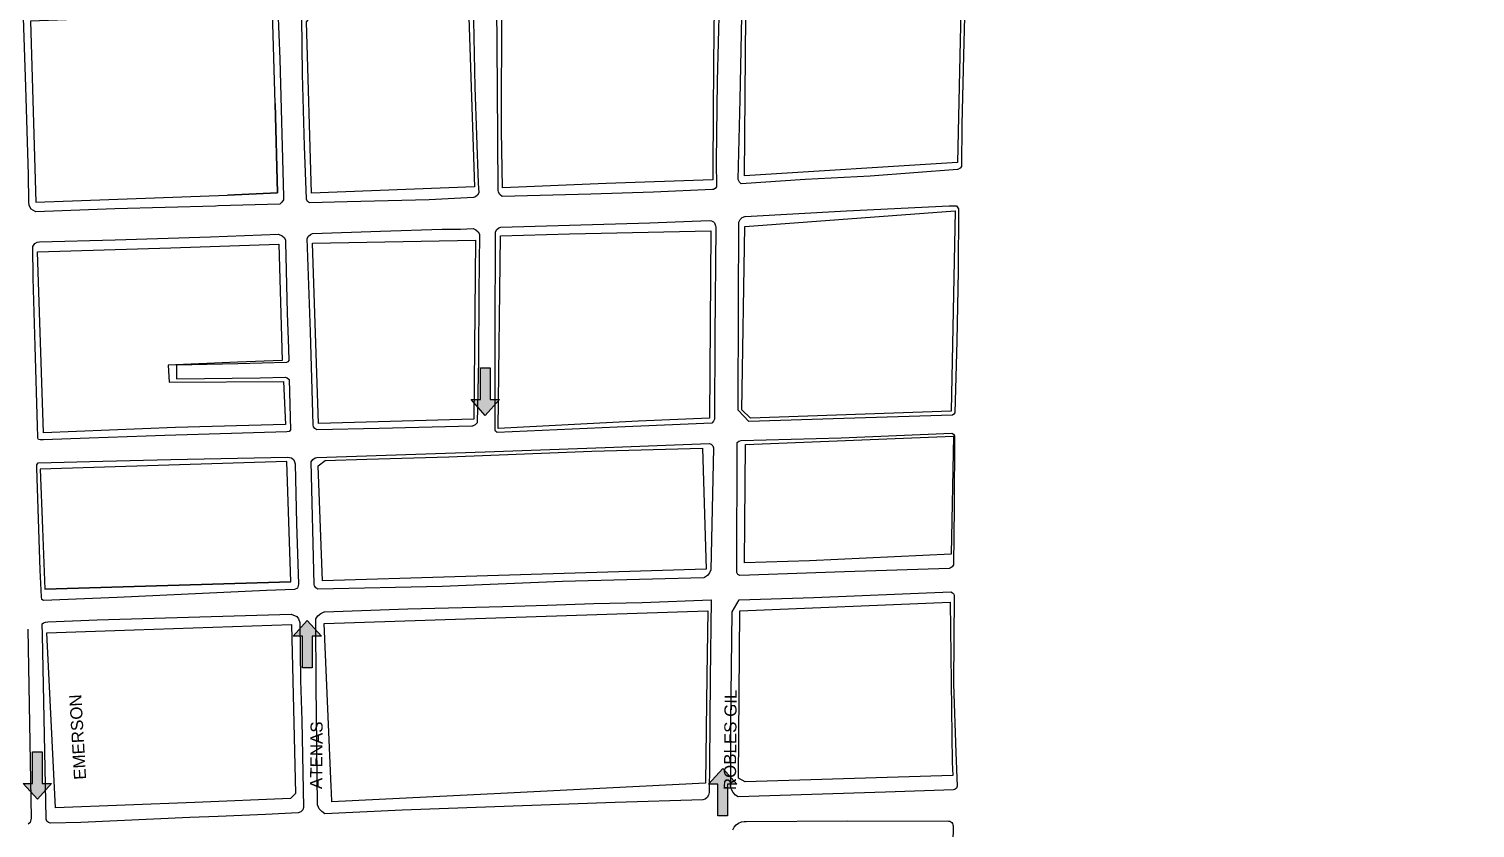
# Model space of a CAD drawing. Header units: metres. Extents: x 668617 to 675126, y 2286318 to 2293677.
# Drawn here: x 674039 to 674637, y 2291350 to 2291680 of the extents above; entities that cross this region are included whole.
import ezdxf

# ---------------------------------------------------------------- set-up
doc = ezdxf.new("R2010")
doc.units = ezdxf.units.M
doc.header["$MEASUREMENT"] = 0
for name, color, linetype in [('0_SENTIDO-VIAL', 30, 'Continuous'), ('DMTG-BANQUETA', 252, 'Continuous'), ('DMTG-MANZANA', 253, 'Continuous'), ('DMTG-NOM-CALLES', 251, 'Continuous'), ('DMTG-TRAZA-BASE', 7, 'Continuous'), ('DMTG_SECCIONES_VIALES', 250, 'Continuous')]:
    doc.layers.add(name, color=color, linetype=linetype)
doc.styles.get("Standard").update_dxf_attribs({"font": 'arial.ttf'})

# ---------------------------------------------------------------- blocks, each defined once
blk = doc.blocks.new('traza_base_proyecto')
at = {"layer": '0_SENTIDO-VIAL'}
for points in [[(2672.85, -1111.31), (2672.85, -1124.38), (2676.77, -1124.38), (2670.89, -1130.92), (2665, -1124.38), (2668.93, -1124.38), (2668.93, -1111.31)], [(2672.85, -1111.31), (2672.85, -1124.38), (2676.77, -1124.38), (2670.89, -1130.92), (2665, -1124.38), (2668.93, -1124.38), (2668.93, -1111.31)], [(2595.39, -1235.18), (2595.39, -1222.1), (2591.47, -1222.1), (2597.35, -1215.57), (2603.23, -1222.1), (2599.31, -1222.1), (2599.31, -1235.18)], [(2595.39, -1235.18), (2595.39, -1222.1), (2591.47, -1222.1), (2597.35, -1215.57), (2603.23, -1222.1), (2599.31, -1222.1), (2599.31, -1235.18)], [(2487.75, -1269.87), (2487.75, -1282.94), (2491.67, -1282.94), (2485.79, -1289.48), (2479.91, -1282.94), (2483.83, -1282.94), (2483.83, -1269.87)], [(2767.08, -1296.35), (2767.08, -1283.28), (2763.16, -1283.28), (2769.04, -1276.74), (2774.92, -1283.28), (2771, -1283.28), (2771, -1296.35)], [(2767.08, -1296.35), (2767.08, -1283.28), (2763.16, -1283.28), (2769.04, -1276.74), (2774.92, -1283.28), (2771, -1283.28), (2771, -1296.35)]]:
    blk.add_hatch(color=256, dxfattribs=at).paths.add_polyline_path(points)
for points in [[(2668.93, -1111.31), (2672.85, -1111.31), (2672.85, -1124.38), (2676.77, -1124.38), (2670.89, -1130.92), (2665, -1124.38), (2668.93, -1124.38)], [(2599.31, -1235.18), (2595.39, -1235.18), (2595.39, -1222.1), (2591.47, -1222.1), (2597.35, -1215.57), (2603.23, -1222.1), (2599.31, -1222.1)], [(2491.67, -1282.94), (2485.79, -1289.48), (2479.91, -1282.94), (2483.83, -1282.94), (2483.83, -1269.87), (2487.75, -1269.87), (2487.75, -1282.94)], [(2771, -1296.35), (2767.08, -1296.35), (2767.08, -1283.28), (2763.16, -1283.28), (2769.04, -1276.74), (2774.92, -1283.28), (2771, -1283.28)]]:
    blk.add_lwpolyline(points, close=True, dxfattribs=at)
at = {"layer": 'DMTG-BANQUETA', "linetype": 'Continuous', "lineweight": 25}
for points in [[(2869.36, -950.16, 0), (2868.57, -982.21, 0), (2867.87, -1010.66, 0), (2867.7, -1028, 0), (2867.1, -1028.78, 0), (2866.25, -1029.26, 0), (2866.06, -1029.31, 0), (2829.99, -1032.07, 0), (2803.05, -1033.42, 0), (2776.66, -1035.25, 0), (2775.91, -1034.57, 0), (2775.49, -1033.66, 0), (2775.44, -1033.41, 0), (2776.28, -1000.42, 0), (2776.89, -966.04, 0)], [(2585.19, -963.28, 0), (2585.94, -983.73, 0), (2587.49, -1040.49, 0), (2587.47, -1041.81, 0), (2586.85, -1042.82, 0), (2586.03, -1043.61, 0), (2560.51, -1044.37, 0), (2559.36, -1044.44, 0), (2517.78, -1045.62, 0), (2485.19, -1046.82, 0), (2483.19, -1045.76, 0), (2482.35, -1044.19, 0), (2482.19, -1042.68, 0), (2482.12, -1031.5, 0), (2480.96, -995.2, 0), (2480.03, -966.62, 0)], [(2481.88, -1219.2, 0), (2483.22, -1297.36, 0), (2482.8, -1299.05, 0), (2482, -1299.74, 0)], [(2773.2, -1302.06, 0), (2773.78, -1300.98, 0), (2774.6, -1300.06, 0), (2775.6, -1299.33, 0), (2776.73, -1298.87, 0), (2777.94, -1298.65, 0), (2778.67, -1298.65, 0), (2820.69, -1298.37, 0), (2862.36, -1298.52, 0), (2862.85, -1298.6, 0), (2863.32, -1298.79, 0), (2863.71, -1299.12, 0), (2864, -1299.52, 0), (2864.19, -1300, 0), (2864.25, -1300.5, 0), (2864.24, -1300.63, 0), (2863.61, -1335.13, 0)]]:
    blk.add_polyline3d(points, dxfattribs=at)
for points in [[(2613.76, -1042.68, 0), (2598.23, -1043.11, 0), (2597.46, -1042.5, 0), (2597, -1041.62, 0), (2596.95, -1041.43, 0), (2596.19, -1019.62, 0), (2595.36, -989.92, 0), (2595.06, -966.52, 0), (2600.03, -961.68, 0), (2632.56, -960.75, 0), (2664.69, -959.59, 0), (2665.41, -960.04, 0), (2665.85, -960.77, 0), (2665.87, -960.86, 0), (2666.61, -995.34, 0), (2667.94, -1034.95, 0), (2668.21, -1038.99, 0), (2667.71, -1039.93, 0), (2666.9, -1040.62, 0), (2666.06, -1040.94, 0), (2647.69, -1041.87, 0)], [(2714.56, -1039.44, 0), (2677.86, -1040.44, 0), (2676.97, -1039.66, 0), (2676.38, -1038.62, 0), (2676.19, -1037.87, 0), (2675.94, -995.69, 0), (2675.65, -961.73, 0), (2676.06, -960.73, 0), (2676.81, -959.94, 0), (2677.79, -959.48, 0), (2677.87, -959.46, 0), (2717.78, -958.5, 0), (2765.48, -957.47, 0), (2766.48, -958.24, 0), (2767.19, -959.29, 0), (2767.54, -960.5, 0), (2767.56, -960.79, 0), (2766.69, -992.76, 0), (2766.32, -1025.93, 0), (2766.49, -1036.44, 0), (2765.97, -1037.16, 0), (2765.19, -1037.57, 0), (2764.8, -1037.62, 0), (2740.39, -1038.68, 0)], [(2819.14, -1132.12, 0), (2779.81, -1133.37, 0), (2775.44, -1128.69, 0), (2775.59, -1085.19, 0), (2775.69, -1051.06, 0), (2776.23, -1050, 0), (2777.12, -1049.19, 0), (2778.22, -1048.7, 0), (2778.35, -1048.67, 0), (2820.23, -1046.37, 0), (2862.58, -1044.37, 0), (2865.63, -1044.29, 0), (2866.44, -1045.58, 0), (2866.35, -1071.12, 0), (2865.85, -1100.29, 0), (2865, -1129.78, 0), (2864.56, -1130.42, 0), (2863.95, -1130.74, 0)], [(2725.4, -1135.77, 0), (2675.79, -1137.92, 0), (2675.13, -1137.37, 0), (2674.94, -1137.07, 0), (2674.94, -1098.53, 0), (2675.06, -1055.07, 0), (2675.63, -1054.12, 0), (2676.5, -1053.47, 0), (2677.39, -1053.17, 0), (2705.73, -1052.25, 0), (2738.94, -1051.37, 0), (2763.44, -1050.37, 0), (2764.38, -1050.46, 0), (2765.23, -1050.94, 0), (2765.62, -1051.37, 0), (2766.1, -1052.62, 0), (2766.19, -1053.16, 0), (2765.81, -1098.04, 0), (2765.57, -1132.49, 0), (2765.28, -1133.33, 0), (2764.66, -1133.97, 0), (2764.48, -1134.07, 0)], [(2543.26, -1110.16, 0), (2543.3, -1115.74, 0), (2577.86, -1115.32, 0), (2588.22, -1115.07, 0), (2588.97, -1115.37, 0), (2589.85, -1116.03, 0), (2590.37, -1136.91, 0), (2589.83, -1137.51, 0), (2588.94, -1137.67, 0), (2538.44, -1139.16, 0), (2530.7, -1139.5, 0), (2507.13, -1140.37, 0), (2488.35, -1141.01, 0), (2486.98, -1141, 0), (2486.26, -1140.87, 0), (2485.97, -1140.37, 0), (2485.94, -1139.78, 0), (2485.86, -1135.37, 0), (2484.85, -1102.24, 0), (2483.97, -1074.17, 0), (2483.94, -1061.12, 0), (2484.73, -1059.87, 0), (2485.63, -1059.33, 0), (2486.65, -1059.2, 0), (2517.94, -1058.33, 0), (2557.39, -1057.12, 0), (2585.39, -1056.06, 0), (2586.95, -1056.76, 0), (2587.9, -1057.52, 0), (2588.29, -1058.47, 0), (2588.28, -1059.27, 0), (2589.07, -1088.6, 0), (2589.54, -1103.37, 0), (2589.69, -1108.22, 0), (2589.24, -1108.8, 0), (2588.69, -1109.09, 0), (2568.56, -1109.62, 0)], [(2627.09, -1136.3, 0), (2601.27, -1136.87, 0), (2600.48, -1136.37, 0), (2599.96, -1135.58, 0), (2599.81, -1134.79, 0), (2598.65, -1096.37, 0), (2597.3, -1057.84, 0), (2597.8, -1056.85, 0), (2598.6, -1056.09, 0), (2599.44, -1055.72, 0), (2627.64, -1054.79, 0), (2653.06, -1053.98, 0), (2660.72, -1053.93, 0), (2665.85, -1053.62, 0), (2667, -1054.17, 0), (2667.94, -1055.04, 0), (2668.45, -1055.96, 0), (2668.19, -1080.22, 0), (2668.08, -1108.05, 0), (2667.56, -1133.91, 0), (2666.69, -1134.77, 0), (2665.55, -1135.3, 0), (2665.37, -1135.35, 0)], [(2819.31, -1195.57, 0), (2776.09, -1197.08, 0), (2775.34, -1196.57, 0), (2774.89, -1195.79, 0), (2774.82, -1195.51, 0), (2775.04, -1142.1, 0), (2775.73, -1141.49, 0), (2776.61, -1141.23, 0), (2817.94, -1140.12, 0), (2863.78, -1138.21, 0), (2864.48, -1138.7, 0), (2864.84, -1139.32, 0), (2864.72, -1168.87, 0), (2864.36, -1192.66, 0), (2863.85, -1193.46, 0), (2863.05, -1193.99, 0), (2862.69, -1194.1, 0)], [(2653.14, -1201.54, 0), (2601.69, -1202.71, 0), (2600.88, -1202.18, 0), (2600.36, -1201.37, 0), (2600.22, -1200.72, 0), (2598.94, -1150.03, 0), (2599.62, -1149.11, 0), (2600.56, -1148.47, 0), (2601.22, -1148.25, 0), (2670.89, -1145.93, 0), (2720.47, -1144.12, 0), (2763.49, -1142.48, 0), (2764.31, -1142.79, 0), (2764.94, -1143.42, 0), (2765.19, -1144.26, 0), (2765.19, -1144.43, 0), (2764.08, -1194.71, 0), (2763.54, -1195.99, 0), (2762.69, -1197.08, 0), (2761.55, -1197.87, 0), (2761.16, -1198.04, 0), (2702.77, -1199.53, 0)], [(2518.81, -1206.07, 0), (2488.28, -1207.34, 0), (2487.62, -1206.97, 0), (2487.47, -1205.91, 0), (2486.87, -1194.78, 0), (2485.51, -1152.59, 0), (2485.56, -1151.36, 0), (2486.09, -1150.54, 0), (2512.88, -1149.77, 0), (2540.96, -1149.16, 0), (2589.11, -1148.17, 0), (2590.77, -1148.37, 0), (2591.75, -1149.22, 0), (2592.31, -1150.87, 0), (2592.94, -1175.59, 0), (2593.69, -1200.67, 0), (2593.26, -1202.32, 0), (2592.06, -1202.79, 0), (2580.48, -1203.29, 0)], [(2636.51, -1293.99, 0), (2604.57, -1295.49, 0), (2603.3, -1294.6, 0), (2602.3, -1293.42, 0), (2601.64, -1292.02, 0), (2601.62, -1291.96, 0), (2601.06, -1242.55, 0), (2600.8, -1214.97, 0), (2601.69, -1213.72, 0), (2602.87, -1212.74, 0), (2604.27, -1212.09, 0), (2604.49, -1212.03, 0), (2638.83, -1210.78, 0), (2678.11, -1209.86, 0), (2696.44, -1209.33, 0), (2715.77, -1208.67, 0), (2735.71, -1208.16, 0), (2764.19, -1207.12, 0), (2763.91, -1239.61, 0), (2763.54, -1275.19, 0), (2763.45, -1286.68, 0), (2763.21, -1287.78, 0), (2762.6, -1288.74, 0), (2761.71, -1289.42, 0), (2760.86, -1289.72, 0), (2724.53, -1290.87, 0)], [(2836.27, -1286.62, 0), (2775.48, -1288.5, 0), (2774.26, -1287.79, 0), (2773.28, -1286.76, 0), (2772.63, -1285.5, 0), (2772.37, -1284.35, 0), (2772.35, -1257.78, 0), (2772.87, -1212.1, 0), (2775.81, -1207.15, 0), (2806.72, -1206.19, 0), (2863.28, -1203.83, 0), (2864.05, -1204.15, 0), (2864.58, -1204.79, 0), (2864.75, -1205.33, 0), (2864.37, -1241.74, 0), (2865.31, -1270.21, 0), (2865.88, -1284.15, 0), (2865.59, -1284.87, 0), (2864.98, -1285.4, 0), (2864.41, -1285.56, 0)], [(2503.69, -1299.03, 0), (2491.19, -1299.44, 0), (2490.36, -1299.12, 0), (2489.74, -1298.5, 0), (2489.46, -1297.66, 0), (2489.45, -1297.47, 0), (2487.95, -1221.62, 0), (2487.78, -1217.07, 0), (2488.3, -1216.61, 0), (2489.2, -1216.3, 0), (2490.15, -1216.25, 0), (2510.46, -1215.37, 0), (2590.61, -1213.08, 0), (2593.02, -1213.94, 0), (2593.75, -1214.96, 0), (2594.19, -1216.42, 0), (2594.58, -1240.37, 0), (2595.03, -1256.99, 0), (2595.75, -1292.87, 0), (2595.47, -1293.85, 0), (2594.69, -1294.66, 0), (2593.56, -1295.09, 0), (2580.07, -1295.78, 0), (2560.53, -1296.57, 0), (2548.77, -1297.08, 0)]]:
    blk.add_polyline3d(points, close=True, dxfattribs=at)
at = {"layer": 'DMTG-MANZANA', "color": 8, "linetype": 'Continuous', "lineweight": 25}
blk.add_line((2590.58, -1199.66), (2488.81, -1202.65), dxfattribs=at)
at = {"layer": 'DMTG-MANZANA', "linetype": 'Continuous', "lineweight": 25}
for points in [[(2866, -1026.41, 0), (2777.97, -1031.93, 0), (2778.54, -965.59, 0), (2780.12, -884.01, 0), (2782.11, -882.44, 0), (2819.71, -885.11, 0), (2841.87, -887.61, 0), (2870.05, -891.58, 0), (2868.04, -938.32, 0)], [(2866, -1026.41, 0), (2777.97, -1031.93, 0), (2778.54, -965.59, 0), (2780.12, -884.01, 0), (2782.11, -882.44, 0), (2819.71, -885.11, 0), (2841.87, -887.61, 0), (2870.05, -891.58, 0), (2868.04, -938.32, 0)], [(2677.8, -961.16, 0), (2762.17, -958.46, 0), (2765.51, -961.91, 0), (2765.25, -985.4, 0), (2764.89, -1028.54, 0), (2764.89, -1033.63, 0), (2720.85, -1035.03, 0), (2677.95, -1036.94, 0), (2677.65, -1013.38, 0)], [(2677.8, -961.16, 0), (2762.17, -958.46, 0), (2765.51, -961.91, 0), (2765.25, -985.4, 0), (2764.89, -1028.54, 0), (2764.89, -1033.63, 0), (2720.85, -1035.03, 0), (2677.95, -1036.94, 0), (2677.65, -1013.38, 0)], [(2582.9, -964.34, 0), (2483, -967.96, 0), (2485.13, -1042.8, 0), (2564.4, -1039.94, 0), (2585.07, -1038.93, 0), (2584, -1002.01, 0)], [(2582.9, -964.34, 0), (2483, -967.96, 0), (2485.13, -1042.8, 0), (2564.4, -1039.94, 0), (2585.07, -1038.93, 0), (2584, -1002.01, 0)], [(2599.01, -1039.09, 0), (2597, -968.28, 0), (2600.71, -964.05, 0), (2611.46, -963.68, 0), (2652.75, -962.52, 0), (2663.91, -962.38, 0), (2666.43, -1036.46, 0)], [(2599.01, -1039.09, 0), (2597, -968.28, 0), (2600.71, -964.05, 0), (2611.46, -963.68, 0), (2652.75, -962.52, 0), (2663.91, -962.38, 0), (2666.43, -1036.46, 0)], [(2865.17, -1046.32, 0), (2863.51, -1129.17, 0), (2780.55, -1132.06, 0), (2776.98, -1128.65, 0), (2778.2, -1052.82, 0)], [(2865.17, -1046.32, 0), (2863.51, -1129.17, 0), (2780.55, -1132.06, 0), (2776.98, -1128.65, 0), (2778.2, -1052.82, 0)], [(2705.71, -1055.89, 0), (2712.36, -1055.68, 0), (2764.18, -1054.62, 0), (2763.55, -1132.04, 0), (2734.13, -1133.33, 0), (2676.21, -1136.35, 0), (2677.25, -1056.77, 0)], [(2705.71, -1055.89, 0), (2712.36, -1055.68, 0), (2764.18, -1054.62, 0), (2763.55, -1132.04, 0), (2734.13, -1133.33, 0), (2676.21, -1136.35, 0), (2677.25, -1056.77, 0)], [(2542.83, -1135.91, 0), (2488.35, -1138.1, 0), (2485.84, -1063.38, 0), (2540.95, -1061.66, 0), (2585.62, -1060.18, 0), (2586.9, -1108.26, 0), (2568.46, -1108.94, 0), (2539.79, -1110.09, 0), (2540.24, -1117.22, 0), (2587.57, -1116.89, 0), (2588.29, -1134.63, 0)], [(2542.83, -1135.91, 0), (2488.35, -1138.1, 0), (2485.84, -1063.38, 0), (2540.95, -1061.66, 0), (2585.62, -1060.18, 0), (2586.9, -1108.26, 0), (2568.46, -1108.94, 0), (2539.79, -1110.09, 0), (2540.24, -1117.22, 0), (2587.57, -1116.89, 0), (2588.29, -1134.63, 0)], [(2666.1, -1132.4, 0), (2602.01, -1134.24, 0), (2599.5, -1059.78, 0), (2666.9, -1058.52, 0)], [(2666.1, -1132.4, 0), (2602.01, -1134.24, 0), (2599.5, -1059.78, 0), (2666.9, -1058.52, 0)], [(2778, -1191.82, 0), (2778.41, -1142.95, 0), (2864.41, -1139.51, 0), (2863.41, -1188.25, 0), (2804.96, -1191.04, 0)], [(2778, -1191.82, 0), (2778.41, -1142.95, 0), (2864.41, -1139.51, 0), (2863.41, -1188.25, 0), (2804.96, -1191.04, 0)], [(2760.69, -1144.39, 0), (2762.14, -1194.49, 0), (2658.25, -1197.63, 0), (2603.67, -1199.28, 0), (2601.8, -1151.8, 0), (2604.67, -1149.55, 0), (2621.99, -1149.02, 0), (2655.9, -1148.05, 0), (2714.99, -1145.72, 0)], [(2760.69, -1144.39, 0), (2762.14, -1194.49, 0), (2658.25, -1197.63, 0), (2603.67, -1199.28, 0), (2601.8, -1151.8, 0), (2604.67, -1149.55, 0), (2621.99, -1149.02, 0), (2655.9, -1148.05, 0), (2714.99, -1145.72, 0)], [(2590.58, -1199.66, 0), (2588.94, -1149.97, 0), (2486.89, -1153.09, 0), (2487.94, -1177.63, 0), (2488.81, -1202.65, 0)], [(2590.58, -1199.66, 0), (2588.94, -1149.97, 0), (2486.89, -1153.09, 0), (2487.94, -1177.63, 0), (2488.81, -1202.65, 0)], [(2762.53, -1238.51, 0), (2761.86, -1282.91, 0), (2677.26, -1287.11, 0), (2607.54, -1290.57, 0), (2607.31, -1286.69, 0), (2607.17, -1284.24, 0), (2604.24, -1216.93, 0), (2762.93, -1211.68, 0)], [(2762.53, -1238.51, 0), (2761.86, -1282.91, 0), (2677.26, -1287.11, 0), (2607.54, -1290.57, 0), (2607.31, -1286.69, 0), (2607.17, -1284.24, 0), (2604.24, -1216.93, 0), (2762.93, -1211.68, 0)], [(2864.08, -1279.74, 0), (2778.34, -1282.3, 0), (2775.51, -1280.72, 0), (2776.11, -1211.58, 0), (2863.06, -1208.07, 0), (2863.83, -1274.18, 0)], [(2864.08, -1279.74, 0), (2778.34, -1282.3, 0), (2775.51, -1280.72, 0), (2776.11, -1211.58, 0), (2863.06, -1208.07, 0), (2863.83, -1274.18, 0)], [(2525.73, -1219.46, 0), (2590.79, -1217.31, 0), (2592.4, -1287.16, 0), (2590.4, -1289.22, 0), (2550.8, -1290.77, 0), (2493.27, -1292.97, 0), (2489.73, -1220.77, 0)], [(2525.73, -1219.46, 0), (2590.79, -1217.31, 0), (2592.4, -1287.16, 0), (2590.4, -1289.22, 0), (2550.8, -1290.77, 0), (2493.27, -1292.97, 0), (2489.73, -1220.77, 0)]]:
    blk.add_polyline3d(points, close=True, dxfattribs=at)
for points in [[(2584, -1002.01, 0), (2585.07, -1038.93, 0), (2564.4, -1039.88, 0)], [(2604.24, -1216.93, 0), (2762.93, -1211.68, 0), (2762.53, -1238.51, 0)], [(2677.26, -1287.11, 0), (2607.54, -1290.57, 0), (2607.31, -1286.69, 0)]]:
    blk.add_polyline3d(points, dxfattribs=at)
at = {"layer": 'DMTG-NOM-CALLES'}
for s, rotation, p in [('EMERSON', 93.26826, (2505.94, -1281.28)), ('ROBLES GIL', 89.49831, (2774.47, -1285.75)), ('ATENAS', 89.49831, (2603.46, -1285.31))]:
    blk.add_text(s, height=5, rotation=rotation, dxfattribs=at).set_placement(p)

msp = doc.modelspace()

# ---------------------------------------------------------------- linework, layer by layer
at = {"layer": 'DMTG_SECCIONES_VIALES', "color": 6}
msp.add_circle((673067.74788, 2291619.20218), 2058.07959, dxfattribs=at)

# ---------------------------------------------------------------- block references
at = {"layer": 'DMTG-TRAZA-BASE'}
msp.add_blockref('traza_base_proyecto', (671556.78644, 2292651.27973), dxfattribs=at)

doc.saveas('drawing.dxf')
